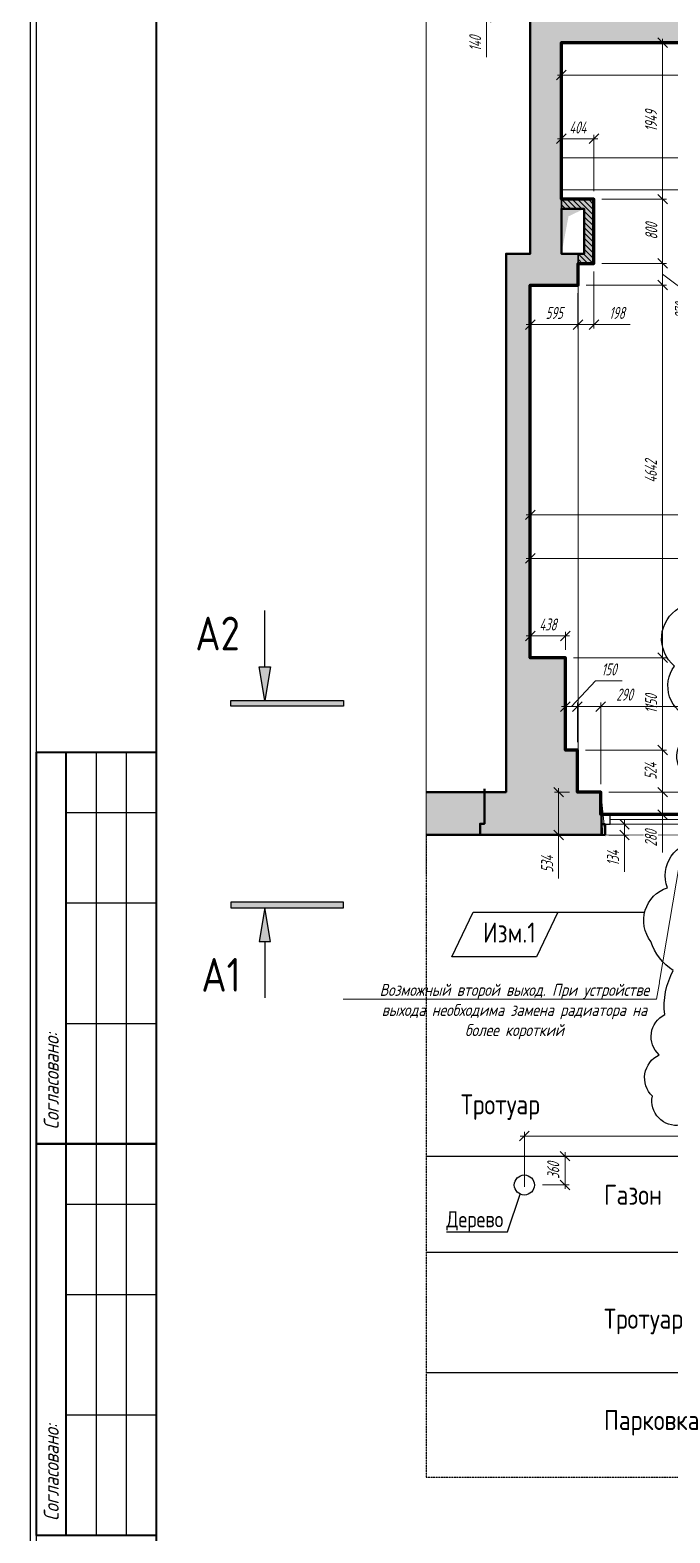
# Model space of a CAD drawing. Header units: millimetres. Extents: x -85477 to 745244, y -3684 to 128206.
# Drawn here: x 545364 to 553331, y 59667 to 78386 of the extents above; entities that cross this region are included whole.
import ezdxf
from ezdxf import colors
from ezdxf.entities.mleader import LeaderData, LeaderLine
from ezdxf.enums import TextEntityAlignment as Align
from ezdxf.math import Vec2, Vec3

# ---------------------------------------------------------------- set-up
doc = ezdxf.new("R2010")
doc.units = ezdxf.units.MM
doc.linetypes.add('ACAD_ISO02W100', pattern=[15, 12, -3])
doc.linetypes.add('HIDDEN2', pattern=[4.7625, 3.175, -1.5875])
doc.layers.add('БЛОКИ', color=7, linetype='Continuous')
doc.layers.add('ФОРМАТ', color=7, linetype='Continuous')
for name, color, linetype, lineweight in [('РАЗМЕРЫ', 5, 'Continuous', 15), ('СТЕНЫ 01', 7, 'Continuous', 50), ('ТЕКСТ', 106, 'Continuous', 20)]:
    doc.layers.add(name, color=color, linetype=linetype, lineweight=lineweight)
doc.layers.add('ШТРИХОВКА', color=3, linetype='Continuous', transparency=0.5)
doc.styles.add('ism - 01', font='simplex.shx', dxfattribs={"width": 0.62, "oblique": 15, "height": 150})
doc.styles.add('ism - 02', font='simplex.shx', dxfattribs={"width": 0.8, "oblique": 15, "height": 150})
doc.styles.add('TITLE', font='romant.shx', dxfattribs={"width": 0.8})
doc.dimstyles.new('ism - 01', dxfattribs={"dimtxt": 150, "dimasz": 120, "dimexe": 50, "dimexo": 100, "dimgap": 65, "dimtad": 1, "dimdec": 0, "dimtxsty": 'ism - 01', "dimblk": 'OBLIQUE', "dimcen": 0, "dimdle": 50, "dimadec": 0, "dimazin": 0, "dimtfac": 1, "dimtdec": 0, "dimtmove": 0, "dimatfit": 3, "dimldrblk": 'OBLIQUE', "dimfxl": 1, "dimlwd": -1, "dimlwe": -1, "dimarcsym": 0})
doc.dimstyles.new('ism - 02', dxfattribs={"dimtxt": 150, "dimasz": 120, "dimexe": 50, "dimexo": 100, "dimgap": 65, "dimtad": 1, "dimdec": 0, "dimtxsty": 'ism - 01', "dimblk": 'OBLIQUE', "dimcen": 0, "dimdle": 50, "dimadec": 0, "dimazin": 0, "dimtfac": 1, "dimtdec": 0, "dimtmove": 1, "dimatfit": 3, "dimldrblk": 'OBLIQUE', "dimfxl": 1, "dimlwd": -1, "dimlwe": -1, "dimarcsym": 0})

# ---------------------------------------------------------------- blocks, each defined once
blk = doc.blocks.new('*U130')
h = blk.add_hatch(color=0)
h.paths.add_polyline_path([(-750, -325), (-700, -325), (-700, -25)])
h.paths.add_polyline_path([(-700, -25), (-700, -325), (-650, -325)])
h.paths.add_polyline_path([(0, -25), (0, 25), (-1000, 25), (-1000, -25)])
h = blk.add_hatch(color=0)
h.paths.add_polyline_path([(11881, -325), (11831, -325), (11831, -25)])
h.paths.add_polyline_path([(11831, -25), (11831, -325), (11781, -325)])
h.paths.add_polyline_path([(11131, -25), (11131, 25), (12131, 25), (12131, -25)])
at = {"color": 0}
for p, q in [((0, 25), (-1000, 25)), ((-1000, 25), (-1000, -25)), ((0, -25), (0, 25)), ((11131, -25), (11131, 25)), ((11131, 25), (12131, 25)), ((12131, 25), (12131, -25)), ((-1000, -25), (0, -25)), ((-700, -25), (-750, -325)), ((-650, -325), (-700, -25)), ((12131, -25), (11131, -25)), ((11781, -325), (11831, -25)), ((11831, -25), (11881, -325)), ((-750, -325), (-650, -325)), ((-700, -325), (-700, -825)), ((11881, -325), (11781, -325)), ((11831, -325), (11831, -825))]:
    blk.add_line(p, q, dxfattribs=at)
at = {"color": 0, "style": 'TITLE', "width": 0.8}
for tag, p in [('ЗНАЧЕНИЕ_2', (-1070, -615)), ('ЗНАЧЕНИЕ_1', (12251, -620))]:
    blk.add_attdef(tag, text='', height=300, dxfattribs=at).set_placement(p, align=Align.MIDDLE_CENTER)
blk = doc.blocks.new('*U132')
h = blk.add_hatch(color=0)
h.paths.add_polyline_path([(-750, 325), (-700, 325), (-700, 25)])
h.paths.add_polyline_path([(-700, 25), (-700, 325), (-650, 325)])
h.paths.add_polyline_path([(0, 25), (0, -25), (-1000, -25), (-1000, 25)])
h = blk.add_hatch(color=0)
h.paths.add_polyline_path([(11881, 325), (11831, 325), (11831, 25)])
h.paths.add_polyline_path([(11831, 25), (11831, 325), (11781, 325)])
h.paths.add_polyline_path([(11131, 25), (11131, -25), (12131, -25), (12131, 25)])
at = {"color": 0}
for p, q in [((-700, 325), (-700, 825)), ((11831, 325), (11831, 825)), ((-750, 325), (-650, 325)), ((-700, 25), (-750, 325)), ((-650, 325), (-700, 25)), ((11881, 325), (11781, 325)), ((11781, 325), (11831, 25)), ((11831, 25), (11881, 325)), ((-1000, 25), (0, 25)), ((-1000, -25), (-1000, 25)), ((0, 25), (0, -25)), ((12131, 25), (11131, 25)), ((11131, 25), (11131, -25)), ((12131, -25), (12131, 25)), ((0, -25), (-1000, -25)), ((11131, -25), (12131, -25))]:
    blk.add_line(p, q, dxfattribs=at)
at = {"color": 0, "style": 'TITLE', "width": 0.8}
for tag, p in [('ЗНАЧЕНИЕ_2', (-1060, 615)), ('ЗНАЧЕНИЕ_1', (12220, 620))]:
    blk.add_attdef(tag, text='', height=300, dxfattribs=at).set_placement(p, align=Align.MIDDLE_CENTER)
blk = doc.blocks.new('*U316')
at = {"layer": 'ФОРМАТ', "linetype": 'ByBlock', "lineweight": -2, "ltscale": 1.333333}
blk.add_line((-420, 594), (-420, 0), dxfattribs=at)
at = {"layer": 'ФОРМАТ', "linetype": 'ByBlock', "lineweight": -2}
for p, q in [((-409, 156), (-409, 221)), ((-404, 156), (-404, 221)), ((-409, 91), (-409, 156)), ((-404, 91), (-404, 156))]:
    blk.add_line(p, q, dxfattribs=at)
at = {"layer": 'ФОРМАТ', "linetype": 'ByBlock', "lineweight": -2, "ltscale": 1.333333}
blk.add_lwpolyline([(-419, 1), (-1, 1), (-1, 593), (-419, 593)], close=True, dxfattribs=at)
at = {"layer": 'ФОРМАТ', "linetype": 'ByBlock', "lineweight": 40}
blk.add_lwpolyline([(-399, 588), (-6, 588), (-6, 6), (-399, 6)], close=True, dxfattribs=at)
for points in [[(-399, 221), (-419, 221), (-419, 156), (-399, 156)], [(-414, 156), (-414, 221)], [(-399, 156), (-419, 156), (-419, 91), (-399, 91)], [(-414, 91), (-414, 156)]]:
    blk.add_lwpolyline(points, dxfattribs=at)
at = {"layer": 'ФОРМАТ', "linetype": 'ByBlock', "lineweight": -2}
for points in [[(-414, 211), (-399, 211)], [(-414, 196), (-399, 196)], [(-414, 176), (-399, 176)], [(-414, 146), (-399, 146)], [(-414, 131), (-399, 131)], [(-414, 111), (-399, 111)]]:
    blk.add_lwpolyline(points, dxfattribs=at)
at = {"layer": 'ФОРМАТ', "linetype": 'ByBlock', "lineweight": -2, "style": 'ism - 02', "oblique": 15, "width": 0.8}
blk.add_text('Согласовано:', height=2.5, rotation=90, dxfattribs=at).set_placement((-415.23, 158.37))
at = {"layer": 'ФОРМАТ', "lineweight": -2, "style": 'ism - 02', "oblique": 15, "width": 0.8}
blk.add_text('Согласовано:', height=2.5, rotation=90, dxfattribs=at).set_placement((-415.23, 93.37))
blk = doc.blocks.new('_Oblique')
at = {"color": 0, "lineweight": -2}
blk.add_line((-0.5, -0.5), (0.5, 0.5), dxfattribs=at)
blk = doc.blocks.new('*D175')
at = {"layer": 'Defpoints', "color": 0}
for p in [(555248, 69959), (552469, 68894), (555248, 68881)]:
    blk.add_point(p, dxfattribs=at)
at = {"layer": 'РАЗМЕРЫ', "color": 0}
for p, q in [((552419, 69959), (555298, 69959)), ((552469, 68994), (552469, 70009)), ((555248, 68981), (555248, 70009))]:
    blk.add_line(p, q, dxfattribs=at)
at = {"layer": 'РАЗМЕРЫ', "color": 0, "xscale": 120, "yscale": 120, "zscale": 120, "rotation": 180}
blk.add_blockref('_Oblique', (552469, 69959), dxfattribs=at)
at = {"layer": 'РАЗМЕРЫ', "color": 0, "xscale": 120, "yscale": 120, "zscale": 120}
blk.add_blockref('_Oblique', (555248, 69959), dxfattribs=at)
at = {"layer": 'РАЗМЕРЫ', "color": 0, "insert": (553859, 70109), "char_height": 150, "attachment_point": 5, "style": 'ism - 01', "bg_fill": 3, "box_fill_scale": 1.1, "bg_fill_color": 256, "bg_fill_true_color": 13158600, "bg_fill_transparency": 0}
blk.add_mtext('2779', dxfattribs=at)
blk = doc.blocks.new('*D177')
at = {"layer": 'Defpoints', "color": 0}
for p in [(552469, 69959), (552179, 69418), (552469, 68894)]:
    blk.add_point(p, dxfattribs=at)
at = {"layer": 'РАЗМЕРЫ', "color": 0}
for p, q in [((552129, 69959), (552469, 69959)), ((552179, 69518), (552179, 70009)), ((552469, 68994), (552469, 70009)), ((552469, 69959), (552941, 69959))]:
    blk.add_line(p, q, dxfattribs=at)
at = {"layer": 'РАЗМЕРЫ', "color": 0, "xscale": 120, "yscale": 120, "zscale": 120, "rotation": 180}
blk.add_blockref('_Oblique', (552179, 69959), dxfattribs=at)
at = {"layer": 'РАЗМЕРЫ', "color": 0, "xscale": 120, "yscale": 120, "zscale": 120}
blk.add_blockref('_Oblique', (552469, 69959), dxfattribs=at)
at = {"layer": 'РАЗМЕРЫ', "color": 0, "insert": (552765, 70109), "char_height": 150, "attachment_point": 5, "style": 'ism - 01'}
blk.add_mtext('290', dxfattribs=at)
blk = doc.blocks.new('*D178')
at = {"layer": 'Defpoints', "color": 0}
for p in [(552029, 69959), (552029, 69418), (552179, 69418)]:
    blk.add_point(p, dxfattribs=at)
at = {"layer": 'РАЗМЕРЫ', "color": 0}
for p, q in [((552405, 70280), (552104, 69959)), ((552736, 70280), (552405, 70280)), ((552229, 69959), (551979, 69959)), ((552029, 69518), (552029, 70009)), ((552179, 69518), (552179, 70009))]:
    blk.add_line(p, q, dxfattribs=at)
at = {"layer": 'РАЗМЕРЫ', "color": 0, "xscale": 120, "yscale": 120, "zscale": 120, "rotation": 180}
blk.add_blockref('_Oblique', (552029, 69959), dxfattribs=at)
at = {"layer": 'РАЗМЕРЫ', "color": 0, "xscale": 120, "yscale": 120, "zscale": 120}
blk.add_blockref('_Oblique', (552179, 69959), dxfattribs=at)
at = {"layer": 'РАЗМЕРЫ', "color": 0, "insert": (552571, 70423), "char_height": 150, "attachment_point": 5, "style": 'ism - 01'}
blk.add_mtext('150', dxfattribs=at)
blk = doc.blocks.new('*D179')
at = {"layer": 'Defpoints', "color": 0}
for p in [(551591, 70839), (551591, 70568), (552029, 70568)]:
    blk.add_point(p, dxfattribs=at)
at = {"layer": 'РАЗМЕРЫ', "color": 0}
for p, q in [((552079, 70839), (551541, 70839)), ((551591, 70668), (551591, 70889)), ((552029, 70668), (552029, 70889))]:
    blk.add_line(p, q, dxfattribs=at)
at = {"layer": 'РАЗМЕРЫ', "color": 0, "xscale": 120, "yscale": 120, "zscale": 120, "rotation": 180}
blk.add_blockref('_Oblique', (551591, 70839), dxfattribs=at)
at = {"layer": 'РАЗМЕРЫ', "color": 0, "xscale": 120, "yscale": 120, "zscale": 120}
blk.add_blockref('_Oblique', (552029, 70839), dxfattribs=at)
at = {"layer": 'РАЗМЕРЫ', "color": 0, "insert": (551810, 70982), "char_height": 150, "attachment_point": 5, "style": 'ism - 01'}
blk.add_mtext('438', dxfattribs=at)
blk = doc.blocks.new('*D188')
at = {"layer": 'Defpoints', "color": 0}
for p in [(552469, 68894), (552588, 68614), (553239, 68614)]:
    blk.add_point(p, dxfattribs=at)
at = {"layer": 'РАЗМЕРЫ', "color": 0}
for p, q in [((552569, 68894), (553289, 68894)), ((553239, 68944), (553239, 68614)), ((552688, 68614), (553289, 68614)), ((553239, 68614), (553239, 68143))]:
    blk.add_line(p, q, dxfattribs=at)
at = {"layer": 'РАЗМЕРЫ', "color": 0, "xscale": 120, "yscale": 120, "zscale": 120}
for p, rotation in [((553239, 68894), 90), ((553239, 68614), 270)]:
    blk.add_blockref('_Oblique', p, dxfattribs=dict(at, rotation=rotation))
at = {"layer": 'РАЗМЕРЫ', "color": 0, "insert": (553093, 68319), "char_height": 150, "attachment_point": 5, "rotation": 90, "style": 'ism - 01', "bg_fill": 3, "box_fill_scale": 1.1, "bg_fill_color": 256, "bg_fill_true_color": 13158600, "bg_fill_transparency": 0}
blk.add_mtext('280', dxfattribs=at)
blk = doc.blocks.new('*D189')
at = {"layer": 'Defpoints', "color": 0}
for p in [(552179, 69418), (553239, 69418), (552469, 68894)]:
    blk.add_point(p, dxfattribs=at)
at = {"layer": 'РАЗМЕРЫ', "color": 0}
for p, q in [((553239, 68844), (553239, 69468)), ((552279, 69418), (553289, 69418)), ((552569, 68894), (553289, 68894))]:
    blk.add_line(p, q, dxfattribs=at)
at = {"layer": 'РАЗМЕРЫ', "color": 0, "xscale": 120, "yscale": 120, "zscale": 120}
for p, rotation in [((553239, 69418), 90), ((553239, 68894), 270)]:
    blk.add_blockref('_Oblique', p, dxfattribs=dict(at, rotation=rotation))
at = {"layer": 'РАЗМЕРЫ', "color": 0, "insert": (553090, 69156), "char_height": 150, "attachment_point": 5, "rotation": 90, "style": 'ism - 01'}
blk.add_mtext('524', dxfattribs=at)
blk = doc.blocks.new('*D190')
at = {"layer": 'Defpoints', "color": 0}
for p in [(552029, 70568), (553239, 70568), (552179, 69418)]:
    blk.add_point(p, dxfattribs=at)
at = {"layer": 'РАЗМЕРЫ', "color": 0}
for p, q in [((553239, 69368), (553239, 70618)), ((552129, 70568), (553289, 70568)), ((552279, 69418), (553289, 69418))]:
    blk.add_line(p, q, dxfattribs=at)
at = {"layer": 'РАЗМЕРЫ', "color": 0, "xscale": 120, "yscale": 120, "zscale": 120}
for p, rotation in [((553239, 70568), 90), ((553239, 69418), 270)]:
    blk.add_blockref('_Oblique', p, dxfattribs=dict(at, rotation=rotation))
at = {"layer": 'РАЗМЕРЫ', "color": 0, "insert": (553096, 69993), "char_height": 150, "attachment_point": 5, "rotation": 90, "style": 'ism - 01', "bg_fill": 3, "box_fill_scale": 1.1, "bg_fill_color": 256, "bg_fill_true_color": 13158600, "bg_fill_transparency": 0}
blk.add_mtext('1150', dxfattribs=at)
blk = doc.blocks.new('*D191')
at = {"layer": 'Defpoints', "color": 0}
for p in [(552186, 75210), (553239, 75210), (552029, 70568)]:
    blk.add_point(p, dxfattribs=at)
at = {"layer": 'РАЗМЕРЫ', "color": 0}
for p, q in [((553239, 70518), (553239, 75260)), ((552286, 75210), (553289, 75210)), ((552129, 70568), (553289, 70568))]:
    blk.add_line(p, q, dxfattribs=at)
at = {"layer": 'РАЗМЕРЫ', "color": 0, "xscale": 120, "yscale": 120, "zscale": 120}
for p, rotation in [((553239, 75210), 90), ((553239, 70568), 270)]:
    blk.add_blockref('_Oblique', p, dxfattribs=dict(at, rotation=rotation))
at = {"layer": 'РАЗМЕРЫ', "color": 0, "insert": (553093, 72889), "char_height": 150, "attachment_point": 5, "rotation": 90, "style": 'ism - 01'}
blk.add_mtext('4642', dxfattribs=at)
blk = doc.blocks.new('*D192')
at = {"layer": 'Defpoints', "color": 0}
for p in [(552384, 75480), (553239, 75480), (552186, 75210)]:
    blk.add_point(p, dxfattribs=at)
at = {"layer": 'РАЗМЕРЫ', "color": 0}
for p, q in [((552484, 75480), (553289, 75480)), ((553239, 75160), (553239, 75530)), ((553614, 75063), (553239, 75345)), ((552286, 75210), (553289, 75210)), ((553614, 74710), (553614, 75063))]:
    blk.add_line(p, q, dxfattribs=at)
at = {"layer": 'РАЗМЕРЫ', "color": 0, "xscale": 120, "yscale": 120, "zscale": 120}
for p, rotation in [((553239, 75480), 90), ((553239, 75210), 270)]:
    blk.add_blockref('_Oblique', p, dxfattribs=dict(at, rotation=rotation))
at = {"layer": 'РАЗМЕРЫ', "color": 0, "insert": (553468, 74887), "char_height": 150, "attachment_point": 5, "rotation": 90, "style": 'ism - 01'}
blk.add_mtext('270', dxfattribs=at)
blk = doc.blocks.new('*D193')
at = {"layer": 'Defpoints', "color": 0}
for p in [(552384, 76280), (553239, 76280), (552384, 75480)]:
    blk.add_point(p, dxfattribs=at)
at = {"layer": 'РАЗМЕРЫ', "color": 0}
for p, q in [((552484, 76280), (553289, 76280)), ((553239, 75430), (553239, 76330)), ((552484, 75480), (553289, 75480))]:
    blk.add_line(p, q, dxfattribs=at)
at = {"layer": 'РАЗМЕРЫ', "color": 0, "xscale": 120, "yscale": 120, "zscale": 120}
for p, rotation in [((553239, 76280), 90), ((553239, 75480), 270)]:
    blk.add_blockref('_Oblique', p, dxfattribs=dict(at, rotation=rotation))
at = {"layer": 'РАЗМЕРЫ', "color": 0, "insert": (553099, 75880), "char_height": 150, "attachment_point": 5, "rotation": 90, "style": 'ism - 01'}
blk.add_mtext('800', dxfattribs=at)
blk = doc.blocks.new('*D194')
at = {"layer": 'Defpoints', "color": 0}
for p in [(552783, 78229), (553239, 78229), (552384, 76280)]:
    blk.add_point(p, dxfattribs=at)
at = {"layer": 'РАЗМЕРЫ', "color": 0}
for p, q in [((553239, 76230), (553239, 78279)), ((552883, 78229), (553289, 78229)), ((552484, 76280), (553289, 76280))]:
    blk.add_line(p, q, dxfattribs=at)
at = {"layer": 'РАЗМЕРЫ', "color": 0, "xscale": 120, "yscale": 120, "zscale": 120}
for p, rotation in [((553239, 78229), 90), ((553239, 76280), 270)]:
    blk.add_blockref('_Oblique', p, dxfattribs=dict(at, rotation=rotation))
at = {"layer": 'РАЗМЕРЫ', "color": 0, "insert": (553095, 77255), "char_height": 150, "attachment_point": 5, "rotation": 90, "style": 'ism - 01'}
blk.add_mtext('1949', dxfattribs=at)
blk = doc.blocks.new('*D195')
at = {"layer": 'Defpoints', "color": 0}
for p in [(551591, 75210), (552186, 75210), (552186, 74718)]:
    blk.add_point(p, dxfattribs=at)
at = {"layer": 'РАЗМЕРЫ', "color": 0}
for p, q in [((551591, 75110), (551591, 74668)), ((552186, 75110), (552186, 74668)), ((551541, 74718), (552236, 74718))]:
    blk.add_line(p, q, dxfattribs=at)
at = {"layer": 'РАЗМЕРЫ', "color": 0, "xscale": 120, "yscale": 120, "zscale": 120, "rotation": 180}
blk.add_blockref('_Oblique', (551591, 74718), dxfattribs=at)
at = {"layer": 'РАЗМЕРЫ', "color": 0, "xscale": 120, "yscale": 120, "zscale": 120}
blk.add_blockref('_Oblique', (552186, 74718), dxfattribs=at)
at = {"layer": 'РАЗМЕРЫ', "color": 0, "insert": (551889, 74863), "char_height": 150, "attachment_point": 5, "style": 'ism - 01'}
blk.add_mtext('595', dxfattribs=at)
blk = doc.blocks.new('*D196')
at = {"layer": 'Defpoints', "color": 0}
for p in [(552384, 75480), (552186, 75210), (552384, 74718)]:
    blk.add_point(p, dxfattribs=at)
at = {"layer": 'РАЗМЕРЫ', "color": 0}
for p, q in [((552384, 75380), (552384, 74668)), ((552186, 75110), (552186, 74668)), ((552136, 74718), (552384, 74718)), ((552384, 74718), (552835, 74718))]:
    blk.add_line(p, q, dxfattribs=at)
at = {"layer": 'РАЗМЕРЫ', "color": 0, "xscale": 120, "yscale": 120, "zscale": 120, "rotation": 180}
blk.add_blockref('_Oblique', (552186, 74718), dxfattribs=at)
at = {"layer": 'РАЗМЕРЫ', "color": 0, "xscale": 120, "yscale": 120, "zscale": 120}
blk.add_blockref('_Oblique', (552384, 74718), dxfattribs=at)
at = {"layer": 'РАЗМЕРЫ', "color": 0, "insert": (552670, 74863), "char_height": 150, "attachment_point": 5, "style": 'ism - 01'}
blk.add_mtext('198', dxfattribs=at)
blk = doc.blocks.new('*D197')
at = {"layer": 'Defpoints', "color": 0}
for p in [(552384, 77033), (551980, 76280), (552384, 76280)]:
    blk.add_point(p, dxfattribs=at)
at = {"layer": 'РАЗМЕРЫ', "color": 0}
for p, q in [((551930, 77033), (552434, 77033)), ((551980, 76380), (551980, 77083)), ((552384, 76380), (552384, 77083))]:
    blk.add_line(p, q, dxfattribs=at)
at = {"layer": 'РАЗМЕРЫ', "color": 0, "xscale": 120, "yscale": 120, "zscale": 120, "rotation": 180}
blk.add_blockref('_Oblique', (551980, 77033), dxfattribs=at)
at = {"layer": 'РАЗМЕРЫ', "color": 0, "xscale": 120, "yscale": 120, "zscale": 120}
blk.add_blockref('_Oblique', (552384, 77033), dxfattribs=at)
at = {"layer": 'РАЗМЕРЫ', "color": 0, "insert": (552182, 77173), "char_height": 150, "attachment_point": 5, "style": 'ism - 01'}
blk.add_mtext('404', dxfattribs=at)
blk = doc.blocks.new('*D243')
at = {"layer": 'Defpoints', "color": 0}
for p in [(551980, 78229), (555928, 78229), (555928, 77825)]:
    blk.add_point(p, dxfattribs=at)
at = {"layer": 'РАЗМЕРЫ', "color": 0}
for p, q in [((551980, 78129), (551980, 77775)), ((555928, 78129), (555928, 77775)), ((551930, 77825), (555978, 77825))]:
    blk.add_line(p, q, dxfattribs=at)
at = {"layer": 'РАЗМЕРЫ', "color": 0, "xscale": 120, "yscale": 120, "zscale": 120, "rotation": 180}
blk.add_blockref('_Oblique', (551980, 77825), dxfattribs=at)
at = {"layer": 'РАЗМЕРЫ', "color": 0, "xscale": 120, "yscale": 120, "zscale": 120}
blk.add_blockref('_Oblique', (555928, 77825), dxfattribs=at)
at = {"layer": 'РАЗМЕРЫ', "color": 0, "insert": (553954, 77969), "char_height": 150, "attachment_point": 5, "style": 'ism - 01'}
blk.add_mtext('3948', dxfattribs=at)
blk = doc.blocks.new('*D309')
at = {"layer": 'Defpoints', "color": 0}
for p in [(551591, 72681), (555508, 72681), (551591, 72348)]:
    blk.add_point(p, dxfattribs=at)
at = {"layer": 'РАЗМЕРЫ', "color": 0}
for p, q in [((551591, 72581), (551591, 72298)), ((555508, 72581), (555508, 72298)), ((555558, 72348), (551541, 72348))]:
    blk.add_line(p, q, dxfattribs=at)
at = {"layer": 'РАЗМЕРЫ', "color": 0, "xscale": 120, "yscale": 120, "zscale": 120, "rotation": 180}
blk.add_blockref('_Oblique', (551591, 72348), dxfattribs=at)
at = {"layer": 'РАЗМЕРЫ', "color": 0, "xscale": 120, "yscale": 120, "zscale": 120}
blk.add_blockref('_Oblique', (555508, 72348), dxfattribs=at)
at = {"layer": 'РАЗМЕРЫ', "color": 0, "insert": (553550, 72492), "char_height": 150, "attachment_point": 5, "style": 'ism - 01'}
blk.add_mtext('3917', dxfattribs=at)
blk = doc.blocks.new('*D331')
at = {"layer": 'Defpoints', "color": 0}
for p in [(552469, 68494), (552469, 68360), (552765, 68360)]:
    blk.add_point(p, dxfattribs=at)
at = {"layer": 'РАЗМЕРЫ', "color": 0}
for p, q in [((552765, 68544), (552765, 68360)), ((552569, 68494), (552815, 68494)), ((552569, 68360), (552815, 68360)), ((552765, 68360), (552765, 67903))]:
    blk.add_line(p, q, dxfattribs=at)
at = {"layer": 'РАЗМЕРЫ', "color": 0, "xscale": 120, "yscale": 120, "zscale": 120}
for p, rotation in [((552765, 68494), 90), ((552765, 68360), 270)]:
    blk.add_blockref('_Oblique', p, dxfattribs=dict(at, rotation=rotation))
at = {"layer": 'РАЗМЕРЫ', "color": 0, "insert": (552622, 68072), "char_height": 150, "attachment_point": 5, "rotation": 90, "style": 'ism - 01'}
blk.add_mtext('134', dxfattribs=at)
blk = doc.blocks.new('*D525')
at = {"layer": 'Defpoints', "color": 0}
for p in [(561946, 71805), (551591, 70568), (561946, 70568)]:
    blk.add_point(p, dxfattribs=at)
at = {"layer": 'РАЗМЕРЫ', "color": 0, "linetype": 'Continuous'}
for p, q in [((551541, 71805), (561996, 71805)), ((551591, 70668), (551591, 71855)), ((561946, 70668), (561946, 71855))]:
    blk.add_line(p, q, dxfattribs=at)
at = {"layer": 'РАЗМЕРЫ', "color": 0, "xscale": 120, "yscale": 120, "zscale": 120, "rotation": 180}
blk.add_blockref('_Oblique', (551591, 71805), dxfattribs=at)
at = {"layer": 'РАЗМЕРЫ', "color": 0, "xscale": 120, "yscale": 120, "zscale": 120}
blk.add_blockref('_Oblique', (561946, 71805), dxfattribs=at)
at = {"layer": 'РАЗМЕРЫ', "color": 0, "insert": (556769, 71948), "char_height": 150, "attachment_point": 5, "style": 'ism - 01'}
blk.add_mtext('10355', dxfattribs=at)
blk = doc.blocks.new('*D526')
at = {"layer": 'Defpoints', "color": 0}
for p in [(553954, 78229), (552469, 68894), (554298, 68894)]:
    blk.add_point(p, dxfattribs=at)
at = {"layer": 'РАЗМЕРЫ', "color": 0, "linetype": 'Continuous'}
for p, q in [((554298, 78279), (554298, 68844)), ((554054, 78229), (554348, 78229)), ((552569, 68894), (554348, 68894))]:
    blk.add_line(p, q, dxfattribs=at)
at = {"layer": 'РАЗМЕРЫ', "color": 0, "xscale": 120, "yscale": 120, "zscale": 120}
for p, rotation in [((554298, 78229), 90), ((554298, 68894), 270)]:
    blk.add_blockref('_Oblique', p, dxfattribs=dict(at, rotation=rotation))
at = {"layer": 'РАЗМЕРЫ', "color": 0, "insert": (554153, 73562), "char_height": 150, "attachment_point": 5, "rotation": 90, "style": 'ism - 01'}
blk.add_mtext('9335', dxfattribs=at)
blk = doc.blocks.new('_DotSmall')
at = {"color": 0, "linetype": 'ByBlock', "const_width": 0.5}
blk.add_lwpolyline([(-0.0625, 0, 1), (0.0625, 0, 1)], format="xyb", close=True, dxfattribs=at)
blk = doc.blocks.new('*D620')
at = {"layer": 'Defpoints', "color": 0}
for p in [(552169, 78683), (551046, 78543), (552169, 78543)]:
    blk.add_point(p, dxfattribs=at)
at = {"layer": 'РАЗМЕРЫ', "color": 0, "linetype": 'Continuous'}
for p, q in [((552069, 78683), (550996, 78683)), ((551046, 78733), (551046, 78493)), ((552069, 78543), (550996, 78543)), ((551046, 78543), (551046, 78049))]:
    blk.add_line(p, q, dxfattribs=at)
at = {"layer": 'РАЗМЕРЫ', "color": 0, "xscale": 120, "yscale": 120, "zscale": 120}
for p, rotation in [((551046, 78683), 90), ((551046, 78543), 270)]:
    blk.add_blockref('_Oblique', p, dxfattribs=dict(at, rotation=rotation))
at = {"layer": 'РАЗМЕРЫ', "color": 0, "insert": (550906, 78218), "char_height": 150, "attachment_point": 5, "rotation": 90, "style": 'ism - 01'}
blk.add_mtext('140', dxfattribs=at)
blk = doc.blocks.new('*D724')
at = {"layer": 'Defpoints', "color": 0}
for p in [(552179, 68894), (551945, 68360), (552179, 68360)]:
    blk.add_point(p, dxfattribs=at)
at = {"layer": 'РАЗМЕРЫ', "color": 0}
for p, q in [((552079, 68894), (551895, 68894)), ((551945, 68944), (551945, 68310)), ((552079, 68360), (551895, 68360)), ((551945, 68360), (551945, 67817))]:
    blk.add_line(p, q, dxfattribs=at)
at = {"layer": 'РАЗМЕРЫ', "color": 0, "xscale": 120, "yscale": 120, "zscale": 120}
for p, rotation in [((551945, 68894), 90), ((551945, 68360), 270)]:
    blk.add_blockref('_Oblique', p, dxfattribs=dict(at, rotation=rotation))
at = {"layer": 'РАЗМЕРЫ', "color": 0, "insert": (551802, 67997), "char_height": 150, "attachment_point": 5, "rotation": 90, "style": 'ism - 01'}
blk.add_mtext('534', dxfattribs=at)
blk = doc.blocks.new('*D1151')
at = {"layer": 'Defpoints', "color": 0}
for p in [(552050, 64360), (551643, 64001), (552026, 64001)]:
    blk.add_point(p, dxfattribs=at)
at = {"layer": 'РАЗМЕРЫ', "color": 0}
for p, q in [((552026, 64410), (552026, 63951)), ((551950, 64360), (551976, 64360)), ((551743, 64001), (552076, 64001))]:
    blk.add_line(p, q, dxfattribs=at)
at = {"layer": 'РАЗМЕРЫ', "color": 0, "xscale": 120, "yscale": 120, "zscale": 120}
for p, rotation in [((552026, 64360), 90), ((552026, 64001), 270)]:
    blk.add_blockref('_Oblique', p, dxfattribs=dict(at, rotation=rotation))
at = {"layer": 'РАЗМЕРЫ', "color": 0, "insert": (551878, 64181), "char_height": 150, "attachment_point": 5, "rotation": 90, "style": 'ism - 01'}
blk.add_mtext('360', dxfattribs=at)
blk = doc.blocks.new('*D1155')
at = {"layer": 'Defpoints', "color": 0}
for p in [(551518, 64611), (556178, 64360), (551518, 63876)]:
    blk.add_point(p, dxfattribs=at)
at = {"layer": 'РАЗМЕРЫ', "color": 0}
for p, q in [((556228, 64611), (551468, 64611)), ((551518, 63976), (551518, 64661)), ((556178, 64460), (556178, 64661))]:
    blk.add_line(p, q, dxfattribs=at)
at = {"layer": 'РАЗМЕРЫ', "color": 0, "xscale": 120, "yscale": 120, "zscale": 120, "rotation": 180}
blk.add_blockref('_Oblique', (551518, 64611), dxfattribs=at)
at = {"layer": 'РАЗМЕРЫ', "color": 0, "xscale": 120, "yscale": 120, "zscale": 120}
blk.add_blockref('_Oblique', (556178, 64611), dxfattribs=at)
at = {"layer": 'РАЗМЕРЫ', "color": 0, "insert": (553848, 64756), "char_height": 150, "attachment_point": 5, "style": 'ism - 01'}
blk.add_mtext('4660', dxfattribs=at)
blk = doc.blocks.new('*U125')
at = {"layer": 'РАЗМЕРЫ', "color": 0, "ltscale": 100}
blk.add_line((0, -24135), (0, -12092.5), dxfattribs=at)

msp = doc.modelspace()

# ---------------------------------------------------------------- hatches: boundary and pattern name
h = msp.add_hatch()
h.set_pattern_fill('ANSI31', color=4, scale=15, angle=90, style=0)
h.paths.add_polyline_path([(552186.3, 75480.3), (552186.3, 75600.3), (552264.3, 75600.3), (552264.3, 76160.3), (551980.3, 76160.3), (551980.3, 76280.3), (552384.3, 76280.3), (552384.3, 75480.3)])
at = {"layer": 'ШТРИХОВКА', "true_color": 0x000000}
h = msp.add_hatch(dxfattribs=at)
h.set_pattern_fill('ANSI35', color=18, scale=25)
h.paths.add_polyline_path([(555891.3, 80021.3), (556191.3, 80021.3), (556191.3, 80593.3), (555891.3, 80593.3)], flags=16)
h.paths.add_polyline_path([(552264.3, 76160.3), (551980.3, 76160.3), (551980.3, 75600.3), (552264.3, 75600.3)], flags=16)
h.paths.add_polyline_path([(550296.2, 68894.3), (551291.3, 68894.3), (551291.3, 75600.3), (551591.3, 75600.3), (551591.3, 79553.3), (551342.3, 79553.3), (551342.3, 91189.3), (550296.2, 91189.4), (550296.2, 91609.4), (552894.3, 91609.4), (552894.3, 91189.3), (551742.3, 91189.3), (551742.3, 86690.3), (552099.3, 86690.3), (552099.3, 86047.3), (552199.3, 86047.3), (552199.3, 85233.3), (552054.3, 85233.3), (552054.3, 84078.3), (551609.3, 84078.3), (551609.3, 80623.3), (552354.3, 80623.3), (552354.3, 80503.3), (551609.3, 80503.3), (551609.3, 79978.3), (552239.9, 79978.3), (552239.9, 79553.3), (552039.5, 79553.3), (552039.5, 78543.3), (553669.5, 78543.3), (553669.5, 80503.3), (553368.3, 80503.3), (553368.3, 80623.3), (554090.6, 80623.3), (554090.6, 80503.3), (553789.5, 80503), (553791.5, 78553.2), (555477.3, 78553.2), (555477.3, 78683.3), (555567, 78683.3), (555567, 80503.3), (555487.3, 80503.3), (555487.3, 80503.3), (555107.3, 80503.3), (555107.3, 80623.3), (555487.3, 80623.3), (555487.3, 80878.3), (555891.3, 80878.3), (555891.3, 80713.3), (556311.3, 80713.3), (556311.3, 79901.3), (555838.3, 79901.3), (555838.3, 78649.3), (555928.3, 78649.3), (555928.3, 78229.3), (551980.3, 78229.3), (551980.3, 76280.3), (552384.3, 76280.3), (552384.3, 75480.3), (552186.3, 75480.3), (552186.3, 75210.3), (551591.3, 75210.3), (551591.3, 70568.3), (552029.3, 70568.3), (552029.3, 69418.3), (552179.3, 69418.3), (552179.3, 68894.3), (552469.3, 68894.3), (552522.8, 68360.3), (550296.2, 68360.3)])
at = {"layer": 'ШТРИХОВКА', "true_color": 0x636466}
h = msp.add_hatch(color=251, dxfattribs=at)
h.dxf.hatch_style = 1
h.paths.add_polyline_path([(551980.3, 75600.3), (552068.1, 76066.5), (552264.3, 76160.3), (551980.3, 76160.3)])

# ---------------------------------------------------------------- linework, layer by layer
for p, q in [((550296.2, 64360.3), (556179, 64360.3)), ((551309.1, 63419.3), (551465.4, 63887.6)), ((550547.2, 63419.3), (551309.1, 63419.3)), ((556179, 63160.3), (550296.2, 63160.3)), ((564100.5, 61660.3), (550296.2, 61660.3))]:
    msp.add_line(p, q)
at = {"linetype": 'HIDDEN2'}
msp.add_line((550296.2, 60360.3), (564100.5, 60360.3), dxfattribs=at)
at = {"color": 4, "lineweight": 35}
msp.add_lwpolyline([(552186.3, 75480.3), (552186.3, 75600.3), (552264.3, 75600.3), (552264.3, 76160.3), (551980.3, 76160.3), (551980.3, 76280.3), (552384.3, 76280.3), (552384.3, 75480.3), (552186.3, 75480.3)], dxfattribs=at)
msp.add_circle((551518.2, 64000.8), 125)
at = {"layer": 'РАЗМЕРЫ', "color": 0, "ltscale": 0.5}
msp.add_lwpolyline([(555928.3, 78649.3), (555928.3, 78229.3), (551980.3, 78229.3), (551980.3, 76280.3), (552384.3, 76280.3), (552384.3, 75480.3), (552186.3, 75480.3), (552186.3, 75210.3), (551591.3, 75210.3), (551591.3, 70568.3), (552029.3, 70568.3), (552029.3, 69418.3), (552179.3, 69418.3), (552179.3, 68894.3), (552469.3, 68894.3), (552522.8, 68360.3), (550296.2, 68360.3), (550296.2, 68894.3), (551291.3, 68894.3), (551291.3, 75600.3), (551591.3, 75600.3), (551591.3, 79553.3)], dxfattribs=at)
at = {"layer": 'РАЗМЕРЫ', "color": 0, "linetype": 'ACAD_ISO02W100', "ltscale": 0.5}
for points in [[(551980.3, 76795.3), (558767.3, 76795.3), (558767.3, 76395.3), (551980.3, 76395.3)], [(552186.3, 69418.3), (552029.3, 69418.3), (552029.3, 70568.3), (551591.3, 70568.3), (551591.3, 75210.3), (552186.3, 75210.3)]]:
    msp.add_lwpolyline(points, close=True, dxfattribs=at)
at = {"layer": 'РАЗМЕРЫ', "color": 4, "lineweight": 30}
msp.add_lwpolyline([(552469.3, 68614.3), (552469.3, 68494.3), (552587.8, 68494.3), (552587.8, 68614.3)], close=True, dxfattribs=at)
at = {"layer": 'РАЗМЕРЫ', "color": 0}
msp.add_lwpolyline([(552469.3, 68614.3), (555248.3, 68614.3), (555248.3, 68354.3), (552469.3, 68360.3)], close=True, dxfattribs=at)
at = {"layer": 'РАЗМЕРЫ', "color": 1}
for points in [[(552587.8, 68614.3), (553832.8, 68614.3), (553832.8, 68554.3), (552587.8, 68554.3)], [(552587.8, 68554.3), (553832.8, 68554.3), (553832.8, 68494.3), (552587.8, 68494.3)]]:
    msp.add_lwpolyline(points, close=True, dxfattribs=at)
at = {"layer": 'СТЕНЫ 01'}
for points in [[(550296.2, 68894.3), (551291.3, 68894.3), (551291.3, 75600.3), (551591.3, 75600.3), (551591.3, 79553.3), (551342.3, 79553.3), (551342.3, 91189.3), (550296.2, 91189.4)], [(555928.3, 78649.3), (555928.3, 78229.3), (551980.3, 78229.3), (551980.3, 76280.3), (552384.3, 76280.3), (552384.3, 75480.3), (552186.3, 75480.3), (552186.3, 75210.3), (551591.3, 75210.3), (551591.3, 70568.3), (552029.3, 70568.3), (552029.3, 69418.3), (552179.3, 69418.3), (552179.3, 68894.3), (552469.3, 68894.3), (552481.9, 68360.3), (550296.2, 68360.3)]]:
    msp.add_lwpolyline(points, dxfattribs=at)
msp.add_lwpolyline([(552264.3, 76160.3), (551980.3, 76160.3), (551980.3, 75600.3), (552264.3, 75600.3)], close=True, dxfattribs=at)

# ---------------------------------------------------------------- block references
at = {"layer": 'БЛОКИ'}
ref = msp.add_blockref('*U130', (564849.2, 70001.7), dxfattribs=dict(at, xscale=1.4, yscale=1.4, zscale=1.4, rotation=180))
ref.add_attrib('ЗНАЧЕНИЕ_1', 'А2', dxfattribs={"layer": '0', "color": 0, "height": 420, "style": 'TITLE', "width": 0.8}).set_placement((547698.5, 70870), align=Align.MIDDLE_CENTER)
ref.add_attrib('ЗНАЧЕНИЕ_2', 'А2', dxfattribs={"layer": '0', "color": 0, "height": 420, "style": 'TITLE', "width": 0.8}).set_placement((566347.5, 70863), align=Align.MIDDLE_CENTER)
ref = msp.add_blockref('*U132', (564849.2, 67486.9), dxfattribs=dict(at, xscale=1.4, yscale=1.4, zscale=1.4, rotation=180))
ref.add_attrib('ЗНАЧЕНИЕ_1', 'А1', dxfattribs={"layer": '0', "color": 0, "height": 420, "style": 'TITLE', "width": 0.8}).set_placement((547741.7, 66618.5), align=Align.MIDDLE_CENTER)
ref.add_attrib('ЗНАЧЕНИЕ_2', 'А1', dxfattribs={"layer": '0', "color": 0, "height": 420, "style": 'TITLE', "width": 0.8}).set_placement((566333.2, 66625.6), align=Align.MIDDLE_CENTER)
at = {"layer": 'ФОРМАТ', "ltscale": 1.333333, "xscale": 75, "yscale": 75, "zscale": 75}
msp.add_blockref('*U316', (576864.2, 52813.5), dxfattribs=at)

# ---------------------------------------------------------------- texts
at = {"color": 0, "lineweight": 25, "attachment_point": 1, "style": 'TITLE'}
for s, insert, char_height in [('Тротуар', (550728, 65129.7), 250), ('Газон', (552510.3, 64004.4), 250), ('Дерево', (550547.2, 63674.5), 200), ('Тротуар', (552510.3, 62460.1), 250), ('Парковка', (552510.3, 61198.2), 250)]:
    msp.add_mtext_dynamic_manual_height_columns(s, width=6363.628, gutter_width=1500, heights=[0], dxfattribs=dict(at, insert=insert, char_height=char_height)).dxf.set("width", 4666.331)

# ---------------------------------------------------------------- dimensions: what is measured, and where the dimension line sits
at = {"layer": 'РАЗМЕРЫ'}
for base, p1, p2, override, picture, middle in [((551046.1, 78543.3), (552169.5, 78683.3), (552169.5, 78543.3), {"dimtmove": 1, "dimfxl": 2}, '*D620', (551075.7, 78218)), ((553239.1, 75480.3), (552186.3, 75210.3), (552384.3, 75480.3), {"dimtmove": 1}, '*D192', (553613.6, 74998.4))]:
    dim = msp.add_linear_dim(base=base, p1=p1, p2=p2, angle=90, dimstyle='ism - 01', override=override, dxfattribs=at)
    dim.commit()
    dim.dimension.update_dxf_attribs({"geometry": picture, "text_midpoint": middle, "dimtype": 160})
for base, p1, p2, picture, middle in [((553239.1, 78229.3), (552384.3, 76280.3), (552782.6, 78229.3), '*D194', (553094.8, 77254.8)), ((553239.1, 76280.3), (552384.3, 75480.3), (552384.3, 76280.3), '*D193', (553099.1, 75880.3)), ((553239.1, 69418.3), (552469.3, 68894.3), (552179.3, 69418.3), '*D189', (553090.2, 69156.3))]:
    dim = msp.add_linear_dim(base=base, p1=p1, p2=p2, angle=90, dimstyle='ism - 01', dxfattribs=at)
    dim.commit()
    dim.dimension.update_dxf_attribs({"geometry": picture, "text_midpoint": middle})
for base, p1, p2, picture, middle in [((555928.3, 77825), (551980.3, 78229.3), (555928.3, 78229.3), '*D243', (553954.3, 77969.3)), ((552384.3, 77033), (551980.3, 76280.3), (552384.3, 76280.3), '*D197', (552182.3, 77173)), ((552384.3, 74718.3), (552186.3, 75210.3), (552384.3, 75480.3), '*D196', (552669.6, 74862.7)), ((552186.3, 74718.3), (551591.3, 75210.3), (552186.3, 75210.3), '*D195', (551888.8, 74862.7)), ((551591.3, 72347.8), (555508.3, 72681.3), (551591.3, 72681.3), '*D309', (553549.8, 72492.1)), ((551591.3, 70839.1), (552029.3, 70568.3), (551591.3, 70568.3), '*D179', (551810.3, 70982.2)), ((552469.3, 69958.7), (552179.3, 69418.3), (552469.3, 68894.3), '*D177', (552765.1, 70108.8))]:
    dim = msp.add_linear_dim(base=base, p1=p1, p2=p2, dimstyle='ism - 01', dxfattribs=at)
    dim.commit()
    dim.dimension.update_dxf_attribs({"geometry": picture, "text_midpoint": middle})
dim = msp.add_linear_dim(base=(552029.3, 69958.7), p1=(552179.3, 69418.3), p2=(552029.3, 69418.3), dimstyle='ism - 01', override={"dimtmove": 1}, dxfattribs=at)
dim.commit()
dim.dimension.update_dxf_attribs({"geometry": '*D178', "text_midpoint": (552470.3, 70279.5), "dimtype": 160})
dim = msp.add_linear_dim(base=(551518.2, 64611.2), p1=(556178, 64360.3), p2=(551518.2, 63875.8), dimstyle='ism - 02', override={"dimlfac": 1, "dimtxsty": 'ism - 01', "dimtolj": 0}, dxfattribs=at)
dim.commit()
dim.dimension.update_dxf_attribs({"geometry": '*D1155', "text_midpoint": (553848.1, 64755.5)})
dim = msp.add_linear_dim(base=(552025.7233, 64000.756), p1=(552050.2677, 64360.3487), p2=(551643.1729, 64000.756), angle=90, dimstyle='ism - 02', override={"dimlfac": 1, "dimtxsty": 'ism - 01', "dimtolj": 0}, dxfattribs=at)
dim.commit()
dim.dimension.update_dxf_attribs({"geometry": '*D1151', "text_midpoint": (551878.2761, 64180.5524)})

# ---------------------------------------------------------------- next in the draw order: dimensions: what is measured, and where the dimension line sits
for base, p1, p2, picture, middle in [((553239.1, 70568.3), (552179.3, 69418.3), (552029.3, 70568.3), '*D190', (553096, 69993.3)), ((553239.1, 68614.3), (552469.3, 68894.3), (552587.8, 68614.3), '*D188', (553093.3, 68318.6))]:
    dim = msp.add_linear_dim(base=base, p1=p1, p2=p2, angle=90, dimstyle='ism - 01', override={"dimtfill": 1}, dxfattribs=at)
    dim.commit()
    dim.dimension.update_dxf_attribs({"geometry": picture, "text_midpoint": middle})

# ---------------------------------------------------------------- next in the draw order: dimensions: what is measured, and where the dimension line sits
for base, p1, p2, picture, middle in [((553239.1, 75210.3), (552029.3, 70568.3), (552186.3, 75210.3), '*D191', (553093.3, 72889.3)), ((552764.6, 68360.3), (552469.3, 68494.3), (552469.3, 68360.3), '*D331', (552621.5, 68071.6))]:
    dim = msp.add_linear_dim(base=base, p1=p1, p2=p2, angle=90, dimstyle='ism - 01', dxfattribs=at)
    dim.commit()
    dim.dimension.update_dxf_attribs({"geometry": picture, "text_midpoint": middle})
at = {"layer": 'РАЗМЕРЫ', "color": 6}
dim = msp.add_linear_dim(base=(561946.3, 71805.3), p1=(551591.3, 70568.3), p2=(561946.3, 70568.3), dimstyle='ism - 01', override={"dimfxl": 2}, dxfattribs=at)
dim.commit()
dim.dimension.update_dxf_attribs({"geometry": '*D525', "text_midpoint": (556768.8, 71948.4)})
at = {"layer": 'РАЗМЕРЫ'}
dim = msp.add_linear_dim(base=(555248.3, 69958.7), p1=(552469.3, 68894.3), p2=(555248.3, 68881.3), dimstyle='ism - 01', override={"dimtfill": 1}, dxfattribs=at)
dim.commit()
dim.dimension.update_dxf_attribs({"geometry": '*D175', "text_midpoint": (553858.8, 70108.8)})

# ---------------------------------------------------------------- next in the draw order: dimensions: what is measured, and where the dimension line sits
at = {"layer": 'РАЗМЕРЫ', "color": 6}
dim = msp.add_linear_dim(base=(554297.8, 68894.3), p1=(553954.3, 78229.3), p2=(552469.3, 68894.3), angle=90, dimstyle='ism - 01', override={"dimfxl": 2}, dxfattribs=at)
dim.commit()
dim.dimension.update_dxf_attribs({"geometry": '*D526', "text_midpoint": (554153.4, 73561.8)})

# ---------------------------------------------------------------- next in the draw order: leaders
at = {"layer": 'ТЕКСТ'}
ml = msp.add_multileader_mtext('Standard', dxfattribs=at)
ml.set_content('Возможный второй выход. При устройстве выхода необходима замена радиатора на более короткий', color=2, style='ism - 02')
ml.set_leader_properties(linetype='ByLayer', lineweight=-1)
ml.set_arrow_properties(name='DOTSMALL')
ml.build(insert=Vec2(0, 0))
ml.multileader.update_dxf_attribs({"text_left_attachment_type": 6, "text_right_attachment_type": 6, "arrow_head_size": 150})
ctx = ml.context
ctx.base_point, ctx.char_height, ctx.arrow_head_size, ctx.plane_origin = Vec3(549530.2, 66306), 150, 150, Vec3(551593.6, 65170.8)
ctx.left_attachment, ctx.right_attachment, ctx.text_align_type = 6, 6, 1
notes = []
notes.append((ctx, [(1, (1, 1, 0), (553165, 66313.8), (-1, 0), 125.7, [(0, [(553532.9, 68494.3)], 0, [])])]))
ctx.mtext.insert, ctx.mtext.width, ctx.mtext.alignment, ctx.mtext.flow_direction = Vec3(551394.1, 66506), 3739.259, 2, 5
ctx.mtext.has_bg_fill, ctx.mtext.bg_color, ctx.mtext.bg_scale_factor, ctx.mtext.bg_transparency, ctx.mtext.use_window_bg_color = 1, -1073741824, 1.1, 0, 1
for ctx, leaders in notes:
    for number, flags, end, landing, length, lines in leaders:
        leader = LeaderData()
        leader.index, (leader.has_last_leader_line, leader.has_dogleg_vector, leader.attachment_direction) = number, flags
        leader.last_leader_point, leader.dogleg_vector, leader.dogleg_length = Vec3(end), Vec3(landing), length
        for number, points, colour, breaks in lines:
            line = LeaderLine()
            line.index, line.vertices, line.color, line.breaks = number, Vec3.list(points), colors.encode_raw_color(colour), breaks
            leader.lines.append(line)
        ctx.leaders.append(leader)

# ---------------------------------------------------------------- next in the draw order: linework, layer by layer
at = {"linetype": 'HIDDEN2'}
msp.add_line((550296.2, 68360.3), (550296.2, 60360.3), dxfattribs=at)
at = {"color": 1}
for p, q in [((550615.8, 66842.3), (550882.3, 67399.9)), ((550882.3, 67399.9), (553017, 67399.9)), ((551934.1, 67399.9), (551667.7, 66842.3)), ((551667.7, 66842.3), (550615.8, 66842.3))]:
    msp.add_line(p, q, dxfattribs=at)
for points in [[(553372.7, 66673.7, -0.1729615), (553094.5, 67033.9, -0.520567), (553300.8, 67703.8, -0.520567), (553693.7, 68282.1, -0.520567), (553641.9, 69036.7, -0.520567), (553479.2, 69526.5, -0.520567), (553604.9, 69813.4, -0.520567), (553387.9, 70464.3, -0.520567), (553446, 71188.3, -0.520567), (553820.4, 71562.8, -0.520567), (554321.5, 71477.8, -0.520567), (554671, 70945.2, -0.520567), (554904, 70379.3, -0.520567), (555120.4, 69896.6, -0.520567), (555286.9, 69397.3, -0.520567), (555385.3, 68881.3)], [(553459.9, 64745.7, -0.520567), (553112.1, 65107.4, -0.520567), (553195.6, 65622.1, -0.520567), (553265.2, 66122.9, -0.1500403), (553372.7, 66673.7)]]:
    msp.add_lwpolyline(points, format="xyb", dxfattribs=at)
at = {"layer": 'РАЗМЕРЫ', "color": 1, "lineweight": 100, "ltscale": 5}
msp.add_lwpolyline([(555248.3, 68614.3), (552469.3, 68614.3), (552469.3, 68894.3), (552179.3, 68894.3), (552179.3, 69418.3), (552029.3, 69418.3), (552029.3, 70568.3), (551591.3, 70568.3), (551591.3, 75210.3), (552186.3, 75210.3), (552186.3, 75480.3), (552384.3, 75480.3), (552384.3, 76280.3), (551980.3, 76280.3), (551980.3, 78229.3), (555928.3, 78229.3)], dxfattribs=at)
at = {"layer": 'СТЕНЫ 01'}
for p, q in [((552469.3, 68360.3), (552522.8, 68360.2)), ((552522.8, 68494.3), (552469.6, 68494.3)), ((552522.8, 68360.2), (552522.8, 68494.3))]:
    msp.add_line(p, q, dxfattribs=at)
msp.add_lwpolyline([(550967.8, 68360.3), (550967.8, 68500.2), (551021.3, 68500.2), (551021.3, 68933.7)], dxfattribs=at)

# ---------------------------------------------------------------- next in the draw order: block references
at = {"layer": 'РАЗМЕРЫ', "color": 0}
msp.add_blockref('*U125', (550296.2, 92011.4), dxfattribs=at)

# ---------------------------------------------------------------- next in the draw order: texts
at = {"color": 1, "lineweight": 25, "insert": (551003.8, 67270.5), "char_height": 250, "attachment_point": 1, "style": 'TITLE'}
msp.add_mtext_dynamic_manual_height_columns('Изм.1', width=6363.628, gutter_width=1500, heights=[0], dxfattribs=at).dxf.set("width", 4666.331)

# ---------------------------------------------------------------- next in the draw order: dimensions: what is measured, and where the dimension line sits
at = {"layer": 'РАЗМЕРЫ', "color": 1}
dim = msp.add_linear_dim(base=(551945.1, 68360.3), p1=(552179.3, 68894.3), p2=(552179.3, 68360.3), angle=90, dimstyle='ism - 01', override={"dimlfac": 1, "dimtxsty": 'ism - 01', "dimtolj": 0}, dxfattribs=at)
dim.commit()
dim.dimension.update_dxf_attribs({"geometry": '*D724', "text_midpoint": (551945.1, 67997.3), "dimtype": 160})

doc.saveas('drawing.dxf')
